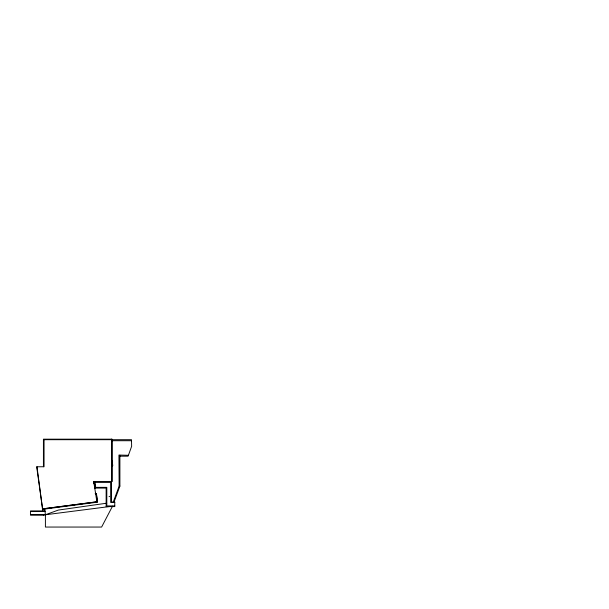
<?xml version="1.0" encoding="UTF-8"?>
<svg xmlns="http://www.w3.org/2000/svg" width="609" height="609" viewBox="0 0 609 609"><rect width="100%" height="100%" fill="white"/><g stroke="black" fill="none" stroke-linecap="round" stroke-linejoin="round"><path stroke-width="0.91" d="M95.484 487.025L95.628 486.066L94.859 486.538M44.99 511.035L30.45 511.035L30.45 515.031L43.368 515.031L45.386 514.536M95.438 487.269L95.552 486.058L94.844 486.675M95.544 486.096L95.491 486.972M113.183 502.273L119.136 486.119L118.945 455.06L128.415 455.288M113.997 502.159L119.897 486.104L119.897 455.288M112.832 465.093L112.345 466.06M112.52 506.17L101.619 527.051L45.409 527.051L45.409 514.772L44.777 509.147M109.057 496.67L109.658 496.32M112.315 465.679L112.734 465.04M96.298 493.732L97.364 501.74L96.968 502.235L42.615 509.322L36.692 466.783L44.054 466.745L44.054 439.698M95.864 494.013L95.316 493.298L95.895 493.998M45.409 514.772L58.35 510.068L106.682 503.201M93.969 482.031L94.357 481.62M95.065 487.459L94.669 487.466M95.659 487.687L94.707 487.718L95.666 487.695L94.798 481.552L93.931 481.704L94.22 483.797M95.849 493.792L96.466 493.709L97.524 501.717L96.968 502.242L93.717 481.536L112.018 481.536L112.018 439.173L43.429 439.173L43.429 466.745M42.28 508.918L96.907 501.801M97.364 501.74L42.554 508.88L36.974 466.745M43.368 515.031L110.655 506.414M119.136 486.119L119.897 486.104M43.429 439.698L131.491 439.698L131.643 446.29L128.096 456.187L119.897 456.187M111.538 440.726L131.491 440.726M111.942 461.036L112.558 461.036L112.558 466.456L111.782 466.235M94.798 482.404L110.632 482.404L110.693 502.44L114.766 502.44M94.996 487.36L106.803 487.352L106.803 505.919L114.766 505.919M94.852 488.075L106.141 488.075L106.141 506.604L114.766 506.604L114.766 502.022L111.538 502.022L111.538 439.173M30.45 511.332L45.051 511.332M30.45 514.742L43.429 514.742M42.31 508.918L42.615 509.314M95.225 487.763L94.403 481.886L95.194 487.52M94.852 487.695L94.075 481.681M95.293 493.313L95.423 494.059M93.992 482.404L94.273 484.048M94.464 485.563L94.791 487.839M42.592 509.147L42.843 511.035M42.554 508.88L42.615 509.322M111.889 439.256L111.889 481.536"/></g></svg>
